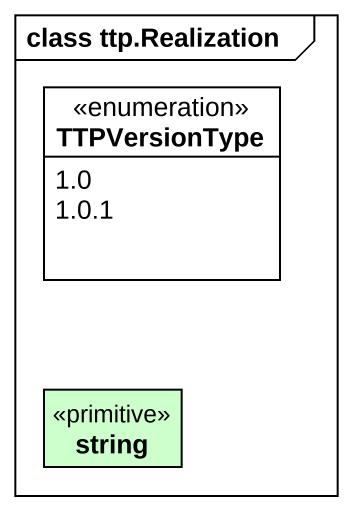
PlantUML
@startuml
mainframe class ttp.Realization
hide circle
hide empty members
enum TTPVersionType {
  1.0
  1.0.1
}
class string <<primitive>> #CCFFCC
@enduml
